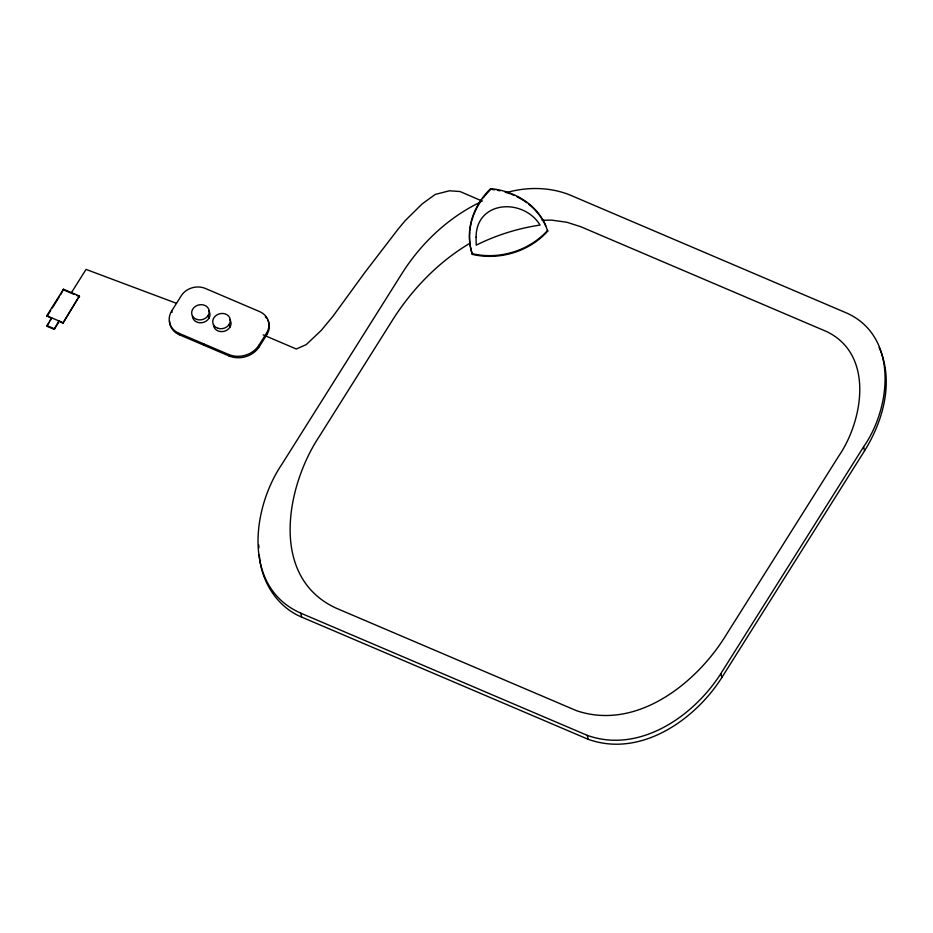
<?xml version="1.0" encoding="UTF-8"?>
<svg xmlns="http://www.w3.org/2000/svg" width="933" height="933" viewBox="0 0 933 933"><rect width="100%" height="100%" fill="white"/><g stroke="black" fill="none" stroke-linecap="round" stroke-linejoin="round"><path stroke-width="1.4" d="M479.702 202.461C448.085 217.797 421.716 242.802 402.764 272.238L281.953 464.179C251.933 508.345 242.16 587.172 300.671 613.109L587.254 735.356C639.303 753.969 693.651 716.392 720.836 673.614L863.585 446.837C891.307 407.371 898.479 336.37 846.779 313.08L569.911 194.985C549.957 186.962 527.425 186.728 506.852 192.49M259.292 554.96C261.065 581.247 276.903 606.742 301.651 617.086L588.233 739.321C640.283 757.934 694.642 720.358 721.815 677.58L864.564 450.802C883.329 420.655 894.222 381.317 879.154 347.403M51.7 318.503L46.778 315.751L63.479 289.218L79.41 296.006L62.884 323.261L58.872 320.905L54.184 329.372L46.825 326.235L51.525 317.78L50.312 320.707M46.953 316.474L50.744 310.444M52.271 308.03L59.106 297.172M60.622 294.758L63.479 289.218M47.525 325.127L48.913 322.923M71.444 292.612L86.046 269.404L176.5 303.33M54.184 329.372L59.047 321.628M62.884 323.261L79.41 296.006M172.069 312.368L171.719 310.922L181.282 295.726A17.774 15.138 -13.9 0 1 205.318 288.437L259.491 311.54A18.858 16.059 -13.9 0 1 266.523 333.151L266.873 334.597L259.257 346.714A22.404 19.08 -13.9 0 1 228.947 355.905L179.346 334.749A19.523 16.631 -13.9 0 1 169.549 320.929M171.719 310.922A19.523 16.631 -13.9 0 0 178.996 333.303L228.597 354.458A22.404 19.08 -13.9 0 0 258.896 345.268L266.523 333.151M470.185 243.105C438.976 261.532 413.086 288.18 393.516 318.538L319.494 436.119C286.221 486.011 269.007 576.932 335.833 608.024L576.489 710.678C634.988 730.586 693.72 685.603 723.926 638.487L838.429 456.587C863.422 420.363 874.314 354.307 826.545 331.542L580.921 226.777L566.844 222.252L551.566 220.106L542.085 220.281M263.211 334.889L296.286 349L306.187 344.639L321.209 330.434L333.023 316.182L364.768 272.599L398.391 228.783L405.109 220.736L422.159 203.919L435.221 194.426L449.496 190.775L460.027 191.522L482.256 201.108M63.654 289.941L74.278 294.466M76.926 295.598L79.585 296.729M46.778 315.751L62.698 322.55M46.65 325.512L53.997 328.649M545.735 225.891L545.618 225.681A73.987 63.012 -13.9 0 0 528.743 204.222M547.729 231.151L545.443 224.958A73.987 63.012 -13.9 0 0 490.618 188.618A77.964 66.406 -13.9 0 0 472.168 253.659L472.343 254.382A69.089 58.837 -13.9 0 0 547.729 231.151L547.554 230.428A69.089 58.837 -13.9 0 1 472.168 253.659M863.585 446.837L864.564 450.802M720.836 673.614L721.815 677.58M490.618 188.618L490.805 189.341A77.964 66.406 -13.9 0 0 483.294 197.831M587.254 735.356L588.233 739.321M258.896 345.268L259.257 346.714M229.203 324.357L229.915 327.25M300.671 613.109L301.651 617.086M228.597 354.458L228.947 355.905M208.117 315.552L208.829 318.433M203.791 343.88L204.152 345.327M178.996 333.303L179.346 334.749M258.756 545.024L258.908 547.858M472.343 254.382A77.964 66.406 -13.9 0 1 469.777 231.839M469.917 230.404A77.964 66.406 -13.9 0 1 471.573 221.529M471.888 220.398A77.964 66.406 -13.9 0 1 473.346 215.885M473.766 214.777A77.964 66.406 -13.9 0 1 476.18 209.284M476.728 208.199A77.964 66.406 -13.9 0 1 481.825 199.837M492.134 189.481A73.987 63.012 -13.9 0 1 494.782 189.842M497.417 190.285A73.987 63.012 -13.9 0 1 500.018 190.81M505.115 192.128A73.987 63.012 -13.9 0 1 510.059 193.772M511.261 194.227A73.987 63.012 -13.9 0 1 513.651 195.219M517.127 196.84A73.987 63.012 -13.9 0 1 526.772 202.718M267.841 320.241A18.858 16.059 -13.9 0 1 266.873 334.597M265.369 316.754A18.858 16.059 -13.9 0 1 266.745 318.421M208.607 310.607A8.875 7.557 -13.9 0 1 203.802 322.27A8.875 7.557 -13.9 0 1 192.373 316.065M229.693 319.424A8.875 7.557 -13.9 0 1 224.888 331.087A8.875 7.557 -13.9 0 1 213.459 324.882M476.075 237.239L476.215 245.157A183.23 156.068 -13.9 0 1 540.079 225.063C523.261 197.726 476.168 200.35 476.075 237.239M217.937 328.288A8.875 7.557 -13.9 0 0 230.311 319.751A8.875 7.557 -13.9 0 0 216.386 315.249A8.875 7.557 -13.9 0 0 217.937 328.288M196.851 319.471A8.875 7.557 -13.9 0 0 209.214 310.934A8.875 7.557 -13.9 0 0 195.3 306.444A8.875 7.557 -13.9 0 0 196.851 319.471"/></g></svg>
